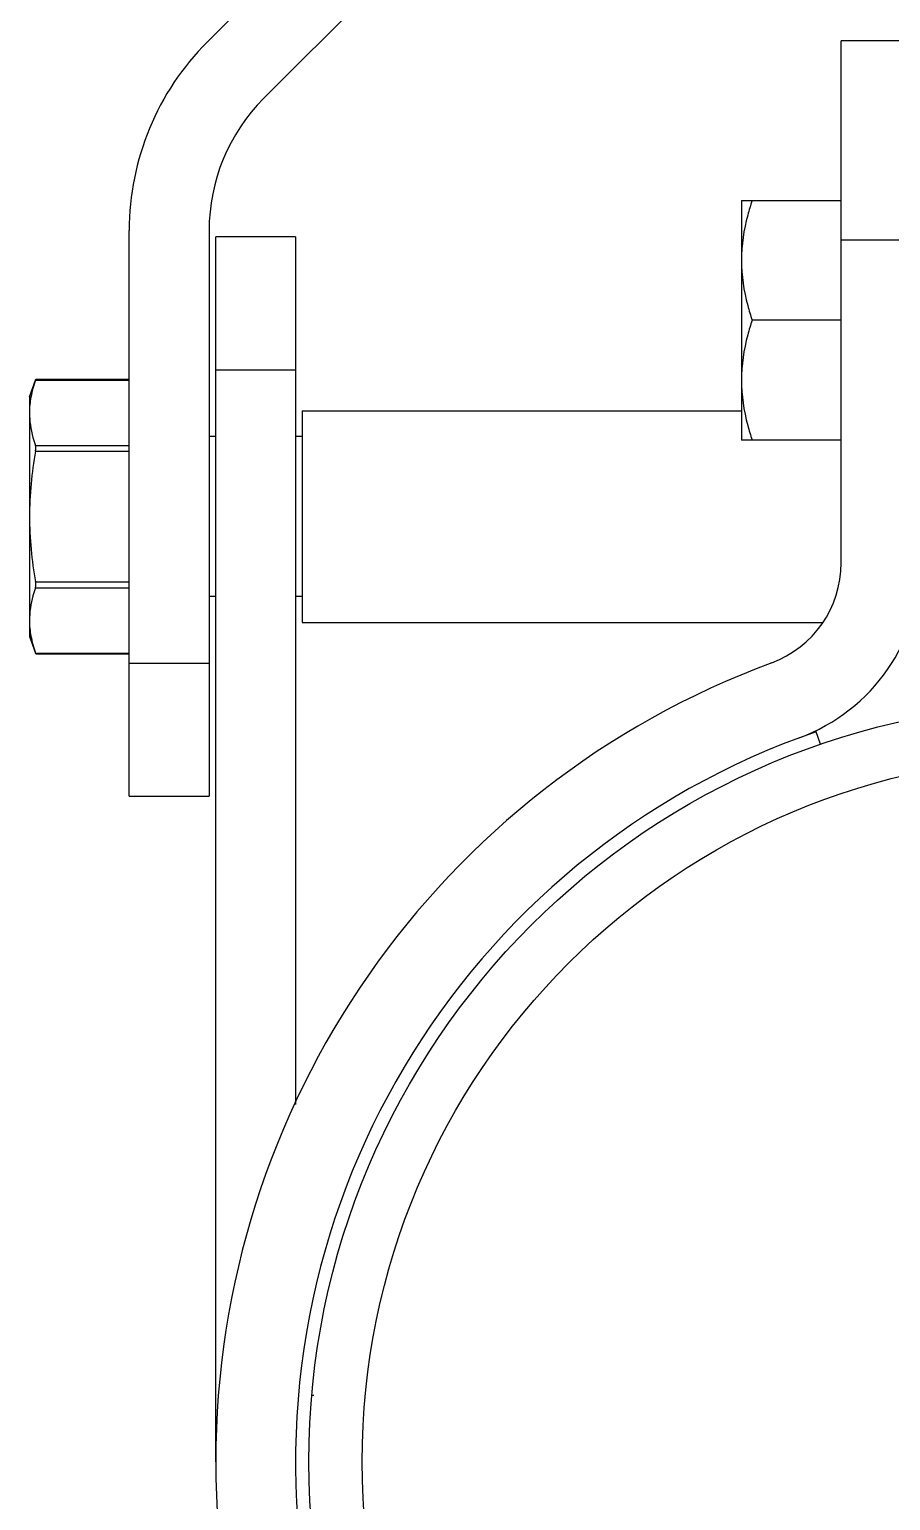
# Model space of a CAD drawing. Extents: x 27938 to 1507990, y 110129 to 923079.
# Drawn here: x 661030 to 661782, y 378027 to 379311 of the extents above; entities that cross this region are included whole.
import ezdxf

# ---------------------------------------------------------------- set-up
doc = ezdxf.new("R2010")
doc.units = 0
doc.header["$LTSCALE"] = 1000
doc.header["$MEASUREMENT"] = 0

msp = doc.modelspace()

# ---------------------------------------------------------------- linework, layer by layer
at = {"linetype": 'Continuous'}
for p, q in [((661185.3, 379299.5), (661481.5, 379595.7)), ((661530.8, 379546.4), (661234.6, 379250.2)), ((661738.7, 378845), (661738.7, 379300.7)), ((661808.4, 379300.7), (661738.7, 379300.7)), ((661651.6, 379161.3), (661651.6, 378952.2)), ((661651.6, 379161.3), (661738.7, 379161.3)), ((661117.3, 378641.5), (661117.3, 379135.2)), ((661187, 379135.2), (661187, 378641.5)), ((661192.8, 378060.7), (661192.8, 379129.4)), ((661262.5, 379129.4), (661192.8, 379129.4)), ((661262.5, 379129.4), (661262.5, 378372.4)), ((661808.4, 379126.5), (661738.7, 379126.5)), ((661738.7, 379056.8), (661661, 379056.8)), ((661262.5, 379013.2), (661192.8, 379013.2)), ((661030.2, 378990), (661035.4, 379004.5)), ((661035.5, 379004.5), (661035.7, 379005.3)), ((661035.5, 379004.5), (661117.3, 379004.5)), ((661035.7, 379005.3), (661117.3, 379005.3)), ((661030.2, 378990), (661030.2, 378780.9)), ((661268.3, 378977.8), (661268.3, 378793.1)), ((661268.3, 378977.8), (661651.6, 378977.8)), ((661035.5, 378947.5), (661117.3, 378947.5)), ((661192.8, 378955.2), (661187, 378955.2)), ((661192.8, 378955.2), (661187, 378955.2)), ((661268.3, 378955.2), (661262.5, 378955.2)), ((661268.3, 378955.2), (661262.5, 378955.2)), ((661738.7, 378952.2), (661651.6, 378952.2)), ((661035.5, 378942.5), (661117.3, 378942.5)), ((661035.5, 378828.4), (661117.3, 378828.4)), ((661035.5, 378823.4), (661117.3, 378823.4)), ((661192.8, 378815.8), (661187, 378815.8)), ((661192.8, 378815.8), (661187, 378815.8)), ((661268.3, 378815.8), (661262.5, 378815.8)), ((661268.3, 378815.8), (661262.5, 378815.8)), ((661268.3, 378793.1), (661722.1, 378793.1)), ((661030.2, 378780.9), (661035.4, 378766.4)), ((661035.5, 378766.4), (661117.3, 378766.4)), ((661035.7, 378765.6), (661035.5, 378766.4)), ((661035.7, 378765.6), (661117.3, 378765.6)), ((661117.3, 378757.7), (661187, 378757.7)), ((661720.7, 378686.8), (661716.9, 378697.7)), ((661117.3, 378641.5), (661187, 378641.5)), ((661277.3, 378118.8), (661278.3, 378118.8))]:
    msp.add_line(p, q, dxfattribs=at)
for radius in [662.1, 615.6]:
    msp.add_circle((661936.2, 378060.7), radius, dxfattribs=at)
for centre, radius, start, end in [((661349.6, 379135.2), 232.3, 135, 180), ((661349.6, 379135.2), 162.6, 135, 180), ((661645.8, 378845), 92.9, 290.3175, 0), ((661645.8, 378845), 162.6, 290.3175, 0), ((661936.2, 378060.7), 743.4, 110.3175, 249.6825), ((661936.2, 378060.7), 673.7, 109, 71)]:
    msp.add_arc(centre, radius, start, end, dxfattribs=at)
for points, knots in [([(661661, 379161.3), (661659.6, 379157.1), (661654.4, 379140.1), (661651.6, 379122.3), (661651.6, 379109.1)], [0, 0, 0, 0, 0.251892, 1, 1, 1, 1]), ([(661651.6, 379109.1), (661651.6, 379095.8), (661654.4, 379078), (661659.6, 379061), (661661, 379056.8)], [0, 0, 0, 0, 0.748108, 1, 1, 1, 1]), ([(661661, 379056.8), (661659.6, 379052.6), (661654.4, 379035.6), (661651.6, 379017.8), (661651.6, 379004.5)], [0, 0, 0, 0, 0.251892, 1, 1, 1, 1]), ([(661651.6, 379004.5), (661651.6, 378991.2), (661654.4, 378973.4), (661659.6, 378956.5), (661661, 378952.2)], [0, 0, 0, 0, 0.748108, 1, 1, 1, 1]), ([(661030.2, 378976), (661030.2, 378968.8), (661031.7, 378959.1), (661034.6, 378949.8), (661035.5, 378947.5)], [0, 0, 0, 0, 0.744761, 1, 1, 1, 1]), ([(661035.5, 378942.5), (661035.5, 378943), (661035.8, 378944.6), (661035.8, 378946.4), (661035.5, 378947.5)], [0, 0, 0, 0, 0.299097, 1, 1, 1, 1]), ([(661035.5, 378823.4), (661035.6, 378823.7), (661035.9, 378825.4), (661035.7, 378827.1), (661035.5, 378828.4)], [0, 0, 0, 0, 0.185973, 1, 1, 1, 1]), ([(661035.5, 378823.4), (661034.6, 378821.1), (661031.7, 378811.9), (661030.2, 378802.1), (661030.2, 378794.9)], [0, 0, 0, 0, 0.25524, 1, 1, 1, 1])]:
    msp.add_open_spline(points, degree=3, knots=knots, dxfattribs=at)
for points in [[(661035.5, 379004.5), (661033.8, 378999.7), (661032.4, 378994.7), (661031.5, 378989.7)], [(661031.5, 378989.7), (661030.6, 378985.2), (661030.2, 378980.6), (661030.2, 378976)], [(661035.5, 378942.5), (661032.2, 378923.7), (661030.2, 378904.5), (661030.2, 378885.5)], [(661030.2, 378885.5), (661030.2, 378866.4), (661032.2, 378847.2), (661035.5, 378828.4)], [(661030.2, 378794.9), (661030.2, 378790.3), (661030.6, 378785.7), (661031.5, 378781.2)], [(661031.5, 378781.2), (661032.4, 378776.2), (661033.8, 378771.2), (661035.5, 378766.4)]]:
    msp.add_open_spline(points, degree=3, dxfattribs=at)

doc.saveas('drawing.dxf')
